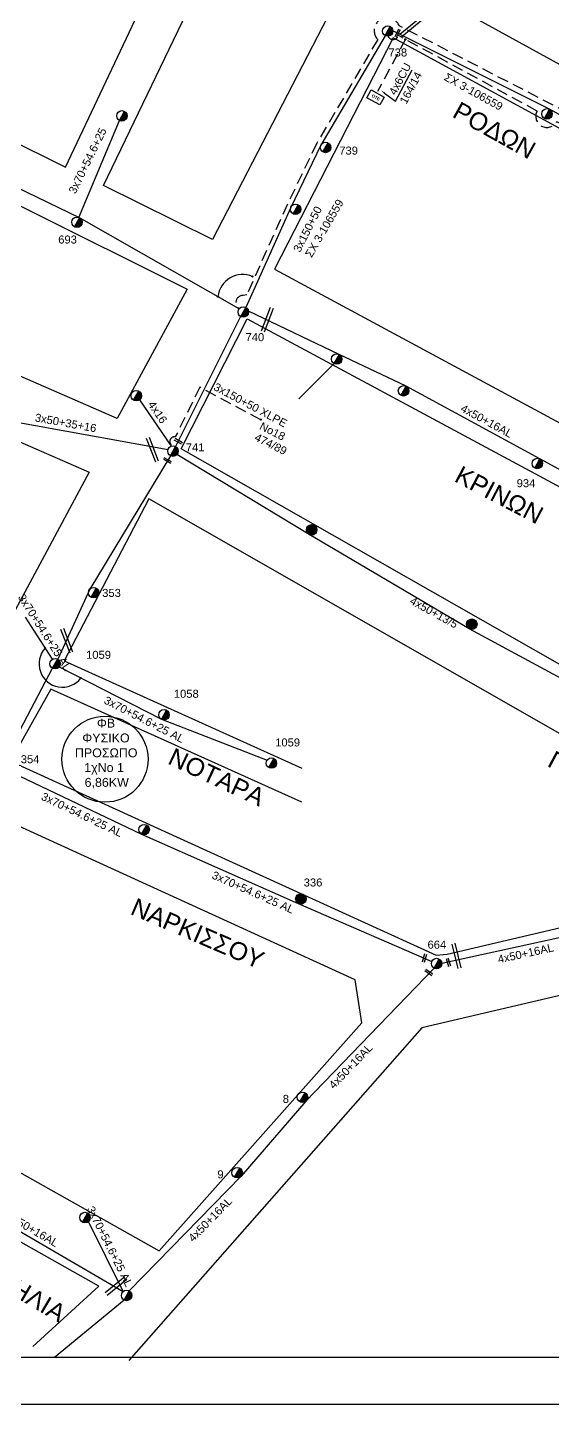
# Model space of a CAD drawing. Header units: millimetres. Extents: x 4998 to 7216, y 1887 to 2914.
# Drawn here: x 5594.9 to 5712.8, y 1889.4 to 2199 of the extents above; entities that cross this region are included whole.
import ezdxf
from ezdxf import colors
from ezdxf.entities.mleader import LeaderData, LeaderLine
from ezdxf.enums import TextEntityAlignment as Align
from ezdxf.math import Vec2, Vec3

# ---------------------------------------------------------------- set-up
doc = ezdxf.new("R2010")
doc.units = ezdxf.units.MM
doc.linetypes.add('DASHED', pattern=[19.05, 12.7, -6.35])
for name, color, linetype, lineweight in [('3x150+50', 7, 'Continuous', 30), ('3x150+50 XLPE', 7, 'SYN_LINE', 30), ('3x50+35+16', 7, 'Continuous', 30), ('3x70+54.6+25 AL', 7, 'SYN_LINE', 30), ('4x16', 7, 'Continuous', 30), ('4X35', 7, 'DASHED', 30), ('4x50+13_5', 7, 'Continuous', 30), ('4x50+16AL', 7, 'Continuous', 30), ('4x6CU', 7, 'Continuous', 30), ('Υπόβαθρο ΔΕΗ', 7, 'Continuous', 30)]:
    doc.layers.add(name, color=color, linetype=linetype, lineweight=lineweight)
for name, color, linetype in [('Pillar OTE', 7, 'Continuous'), ('text οδών', 7, 'Continuous'), ('text_kalodion', 7, 'Continuous'), ('ΑΓΝΩΣΤΟ ΕΝΑΕΡΙΟ ΚΑΛΩΔΙΟ', 7, 'Continuous'), ('Επιγραφές - Σχήματα', 7, 'Continuous'), ('Μηχανική τομή', 7, 'Continuous'), ('Στύλος Ξύλινος', 7, 'Continuous'), ('Στύλος Ξύλινος @ 1', 7, 'Continuous'), ('Στύλος ΦΜ', 7, 'Continuous'), ('Στύλος ΦΜ @ 1', 7, 'Continuous'), ('Συνδέσεις', 7, 'Continuous'), ('Τομή', 7, 'Continuous')]:
    doc.layers.add(name, color=color, linetype=linetype)
doc.styles.add('arial', font='ARIAL.TTF')
doc.styles.get("Standard").update_dxf_attribs({"font": 'ARIAL.TTF'})
doc.linetypes.add('SYN_LINE', pattern='A,0.5,-0.0001,["/\\/\\/\\/",Standard,S=0.1,R=0,X=0,Y=-0.05],-0.25', length=0.7501)

# ---------------------------------------------------------------- blocks, each defined once
blk = doc.blocks.new('ΥΠΑΡΧΩΝ ΤΣΙΜΕΝΤΕΝΙΟΣ ΣΤΥΛΟΣ')
at = {"layer": 'Στύλος ΦΜ'}
blk.add_hatch(color=7, dxfattribs=at).paths.add_polyline_path([(-1.29, -2.28, 0.574793), (2.62, 0, 0.268822), (1.3, 2.27)])
at = {"layer": 'Στύλος ΦΜ', "color": 7}
blk.add_line((-1.29, -2.28), (1.3, 2.27), dxfattribs=at)
blk.add_circle((0, 0), 2.62, dxfattribs=at)
at = {"layer": 'Στύλος ΦΜ', "flags": 4}
for tag, p in [('ΤΥΠΟΣ', (-4.91, 3.03)), ('ΑΡΙΘΜΟΣ', (-4.68, 8.05))]:
    blk.add_attdef(tag, p, '', height=4, dxfattribs=at)
blk = doc.blocks.new('ΥΠΑΡΧΩΝ ΞΥΛΙΝΟΣ ΣΤΥΛΟΣ')
at = {"layer": 'Στύλος Ξύλινος'}
h = blk.add_hatch(color=7, dxfattribs=at)
h.paths.add_polyline_path([(-2.62, 0, 0.270008), (-1.29, -2.28), (1.3, 2.27, 0.576266)])
h.paths.add_polyline_path([(-1.29, -2.28, 0.574793), (2.62, 0, 0.268822), (1.3, 2.27)])
at = {"layer": 'Στύλος Ξύλινος', "color": 7}
blk.add_line((-1.29, -2.28), (1.3, 2.27), dxfattribs=at)
blk.add_circle((0, 0), 2.62, dxfattribs=at)
at = {"layer": 'Στύλος Ξύλινος', "flags": 4}
for tag, p in [('ΑΡΙΘΜΟΣ', (-4.91, 8.6)), ('ΤΥΠΟΣ', (-4.85, 3.39))]:
    blk.add_attdef(tag, p, '', height=4, dxfattribs=at)
blk = doc.blocks.new('ΤΟΜΗ')
at = {"layer": 'Τομή', "ltscale": 40}
for p, q in [((-5.7, 0), (17.1, 0)), ((-5.7, -2.8), (17.1, -2.8))]:
    blk.add_line(p, q, dxfattribs=at)
blk = doc.blocks.new('_ΣΥΝΔΕΣΗ')
at = {"layer": 'Συνδέσεις', "linetype": 'SYN_LINE', "ltscale": 40}
blk.add_hatch(color=256, dxfattribs=at).paths.add_polyline_path([(0.5, 0, 1), (-0.5, 0, 1)])
at = {"layer": 'Συνδέσεις'}
blk.add_circle((0, 0), 0.5, dxfattribs=at)
blk = doc.blocks.new('ΜΗΧΑΝΙΚΗ ΤΟΜΗ')
at = {"layer": 'Μηχανική τομή', "ltscale": 40}
for p, q in [((-1.9, 0.8), (5.7, 0.8)), ((-1.9, -0.8), (5.7, -0.8))]:
    blk.add_line(p, q, dxfattribs=at)
blk = doc.blocks.new('PILLAR ΟΤΕ')
at = {"layer": 'Pillar OTE', "ltscale": 40}
blk.add_lwpolyline([(-3.31, 2.02), (3.39, 2.02), (3.39, -1.99), (-3.31, -1.99)], close=True, dxfattribs=at)
at = {"layer": 'Pillar OTE', "insert": (-1.81, 0.71), "char_height": 1.3575, "width": 109.961, "attachment_point": 1}
blk.add_mtext('{\\fArial|b1|i0|c161|p34;OTE}', dxfattribs=at)

msp = doc.modelspace()

# ---------------------------------------------------------------- linework, layer by layer
at = {"lineweight": -3}
msp.add_lwpolyline([(5037.13, 2894.56), (6989.09, 2894.56), (6989.09, 1899.95), (5037.13, 1899.95)], close=True, dxfattribs=at)
at = {"lineweight": -3, "ltscale": 0.2}
msp.add_circle((5612.27, 2034.46), 9.67, dxfattribs=at)
at = {"layer": '3x150+50', "color": 1, "linetype": 'DASHED', "lineweight": -3, "ltscale": 0.2}
for points in [[(5786.05, 2133.74), (5790.01, 2141.02), (5748.98, 2163.85), (5746.81, 2164.03), (5678.35, 2199.39, 1.197991), (5673.53, 2196.28, 1.197991)], [(5673.53, 2196.28), (5659.86, 2172.97), (5653.27, 2159.27), (5644.1, 2138.87), (5643.34, 2138.75, 0.748811), (5642.41, 2135.75)]]:
    msp.add_lwpolyline(points, format="xyb", dxfattribs=at)
at = {"layer": '3x150+50', "color": 85, "linetype": 'DASHED', "lineweight": -3, "ltscale": 0.2}
msp.add_lwpolyline([(5784.96, 2134.33), (5788.46, 2140.74), (5748.96, 2162.72), (5745.07, 2160.74), (5713.74, 2177.81, -0.989193), (5709.33, 2180.21), (5678.18, 2197.18, -0.67934), (5675.86, 2197)], format="xyb", dxfattribs=at)
at = {"layer": '3x150+50 XLPE', "color": 85, "linetype": 'DASHED', "lineweight": -3, "ltscale": 0.2}
msp.add_lwpolyline([(5647.27, 2110.8), (5633.61, 2118.12), (5628.06, 2106.92, 1.029487), (5627.72, 2104.89, 11.846694)], format="xyb", dxfattribs=at)
at = {"layer": '3x50+35+16', "color": 62, "lineweight": -3, "ltscale": 0.2}
msp.add_lwpolyline([(5526.21, 2135.06), (5536.14, 2134.37), (5558.04, 2124.21), (5571.65, 2118.24), (5587.88, 2111.1), (5626.44, 2104.08)], dxfattribs=at)
at = {"layer": '3x70+54.6+25 AL', "color": 27, "linetype": 'SYN_LINE', "lineweight": -3, "ltscale": 20}
msp.add_lwpolyline([(5767.9, 2149.72), (5748.45, 2160.58), (5712.14, 2180.59), (5676.96, 2198.25)], dxfattribs=at)
at = {"layer": '3x70+54.6+25 AL', "color": 1, "linetype": 'SYN_LINE', "lineweight": -3, "ltscale": 20}
msp.add_lwpolyline([(5606.43, 2156.29), (5615.5, 2178.09)], dxfattribs=at)
at = {"layer": '3x70+54.6+25 AL', "color": 85, "linetype": 'SYN_LINE', "lineweight": -3, "ltscale": 15}
msp.add_lwpolyline([(5600.46, 2056.94), (5594.39, 2066.43)], dxfattribs=at)
at = {"layer": '3x70+54.6+25 AL', "color": 85, "linetype": 'SYN_LINE', "lineweight": -3, "ltscale": 20}
msp.add_lwpolyline([(5602, 2055.2), (5624.95, 2043.43), (5648.68, 2034.26)], dxfattribs=at)
at = {"layer": '3x70+54.6+25 AL', "color": 173, "linetype": 'SYN_LINE', "lineweight": -3, "ltscale": 20}
msp.add_lwpolyline([(5589.84, 2032.22), (5620.48, 2017.61), (5655.7, 2002.01), (5685.66, 1988.94)], dxfattribs=at)
at = {"layer": '3x70+54.6+25 AL', "color": 6, "linetype": 'SYN_LINE', "lineweight": -3, "ltscale": 20}
msp.add_lwpolyline([(5616.39, 1914.8), (5608.56, 1930.52)], dxfattribs=at)
at = {"layer": '4x16', "color": 85, "linetype": 'SYN_LINE', "lineweight": -3, "ltscale": 15}
msp.add_lwpolyline([(5620.01, 2115.28), (5627.12, 2104.82)], dxfattribs=at)
at = {"layer": '4X35', "color": 27, "linetype": 'SYN_LINE', "lineweight": -3, "ltscale": 10}
msp.add_lwpolyline([(5655.82, 2115.48), (5663.74, 2123.42)], dxfattribs=at)
at = {"layer": '4x50+13_5', "color": 30, "lineweight": -3, "ltscale": 0.2}
for points in [[(5626.98, 2102.7), (5608.85, 2072.69), (5601.65, 2056.95)], [(5803.13, 2002.88), (5789.01, 2010.45), (5763, 2024.64), (5730.01, 2044.33), (5694.08, 2063.8), (5658.11, 2085), (5628.45, 2102.96)]]:
    msp.add_lwpolyline(points, dxfattribs=at)
at = {"layer": '4x50+13_5', "color": 85, "lineweight": -3, "ltscale": 0.2}
msp.add_lwpolyline([(5589.28, 2033.5), (5600.49, 2054.9)], dxfattribs=at)
at = {"layer": '4x50+16AL', "color": 1, "lineweight": -3, "ltscale": 0.2}
msp.add_lwpolyline([(5642.41, 2135.75), (5606.58, 2156.21), (5578.3, 2169.82), (5549.01, 2183.37)], dxfattribs=at)
at = {"layer": '4x50+16AL', "color": 27, "lineweight": -3, "ltscale": 0.2}
msp.add_lwpolyline([(5790.73, 2057.93), (5775.18, 2066.98), (5744.13, 2083.3), (5709.96, 2101.97), (5679.92, 2118.31), (5664.91, 2125.46), (5644.5, 2135.18)], dxfattribs=at)
at = {"layer": '4x50+16AL', "color": 85, "lineweight": -3, "ltscale": 0.2}
msp.add_lwpolyline([(5735.89, 1999.05), (5687.94, 1988.5)], dxfattribs=at)
at = {"layer": '4x50+16AL', "color": 173, "lineweight": -3, "ltscale": 0.2}
msp.add_lwpolyline([(5686.18, 1987.49), (5657.41, 1957.57), (5642.84, 1940.72), (5617.71, 1914.9)], dxfattribs=at)
at = {"layer": '4x50+16AL', "color": 6, "lineweight": -3, "ltscale": 0.2}
msp.add_lwpolyline([(5547.73, 1953.68), (5583.97, 1933.63), (5616.39, 1914.8)], dxfattribs=at)
at = {"layer": '4x50+16AL', "color": 173, "linetype": 'SYN_LINE', "lineweight": -3, "ltscale": 20}
msp.add_lwpolyline([(5616.55, 1912.86), (5600.9, 1899.95)], dxfattribs=at)
at = {"layer": '4x6CU', "color": 133, "linetype": 'DASHED', "lineweight": -3, "ltscale": 0.2}
msp.add_lwpolyline([(5679.75, 2196.33), (5673.52, 2184.58)], dxfattribs=at)
at = {"layer": 'ΑΓΝΩΣΤΟ ΕΝΑΕΡΙΟ ΚΑΛΩΔΙΟ', "color": 85, "lineweight": -3, "ltscale": 0.2}
for points in [[(5675.2, 2197.15), (5660.77, 2172.56), (5653.94, 2158.36), (5643.92, 2136.04)], [(5642.75, 2134), (5628.15, 2104.75)]]:
    msp.add_lwpolyline(points, dxfattribs=at)
at = {"layer": 'Επιγραφές - Σχήματα', "lineweight": -3}
msp.add_lwpolyline([(4997.89, 2908.51), (7215.51, 2908.51), (7216.21, 1889.37), (4997.89, 1889.37)], close=True, dxfattribs=at)
at = {"layer": 'Υπόβαθρο ΔΕΗ', "color": 7, "lineweight": -3}
for points in [[(5701.39, 2244.84), (5682.37, 2208.34), (5887.91, 2095.36), (5901.89, 2131.21)], [(5628.82, 2221.42), (5589.22, 2242.24), (5562.55, 2187.86), (5603.39, 2167.58)], [(5637.55, 2216.75), (5663.35, 2203.45), (5636.45, 2151.31), (5611.95, 2163.48)], [(5650.35, 2144.61), (5858.3, 2032.46), (5882.7, 2084.63), (5676.99, 2196.7)], [(5557.15, 2176.91), (5630.71, 2140.16), (5615.02, 2111.08), (5540.65, 2143.49)], [(5644.24, 2133.49), (5852.81, 2021.21), (5851.08, 2017.61), (5825.56, 2003.84), (5810.24, 2001.14), (5629.42, 2104.26)], [(5534.89, 2131.33), (5608.69, 2099.02), (5576.99, 2039.83), (5503.02, 2067.34)], [(5668.47, 1984.82), (5585.02, 2022.98), (5553.22, 1964.05), (5624.48, 1923.89), (5669.98, 1975.22)]]:
    msp.add_lwpolyline(points, close=True, dxfattribs=at)
for points in [[(5656.5, 2024.81), (5600.08, 2050.19), (5591.02, 2034.01), (5686.66, 1990.37), (5689.17, 1990.63), (5735.37, 2001.47), (5747.55, 2021.24), (5622.13, 2093.03), (5603.08, 2056.59), (5656.5, 2032.44)], [(5801.21, 1902.04), (5775.02, 1979.1), (5766.75, 1980.11), (5763.38, 1992.76), (5683.47, 1974.08), (5617.65, 1899.26)], [(5596.04, 1902.42), (5610.87, 1915.99), (5539.15, 1956.42), (5512.16, 1902.88)]]:
    msp.add_lwpolyline(points, dxfattribs=at)
at = {"layer": 'Υπόβαθρο ΔΕΗ', "lineweight": -3}
for centre, radius, start, end in [((5643.19, 2137.89), 5.56, 66.5556, 174.0678), ((5602.71, 2055.9), 5.24, 137.3941, 322.4258)]:
    msp.add_arc(centre, radius, start, end, dxfattribs=at)

# ---------------------------------------------------------------- block references
at = {"layer": 'Pillar OTE', "xscale": 0.4999999999999999, "yscale": 0.4999999999999999, "zscale": 0.4999999999999999, "rotation": 330.8231759037993}
msp.add_blockref('PILLAR ΟΤΕ', (5673.03, 2183.27), dxfattribs=at)
at = {"layer": 'Μηχανική τομή', "lineweight": -3}
for p, xscale, yscale, zscale, rotation in [((5677.81, 2197.33), 0.2499999999999677, 0.2499999999999677, 0.2499999999999677, 63.80591713590032), ((5629.15, 2105.68), 0.2499999999999677, 0.2499999999999677, 0.2499999999999677, 149.7466647832102), ((5626.72, 2101.36), 0.2499999999999677, 0.2499999999999677, 0.2499999999999677, 149.7466647832102), ((5683.95, 1989.32), 0.2499999999999677, 0.2499999999999677, 0.2499999999999677, 74.02456761277536), ((5689.59, 1988.3), 0.2499999999999678, 0.2499999999999678, 0.2499999999999678, 107.5492918014873), ((5685.4, 1986.21), 0.2499999999999677, 0.2499999999999677, 0.2499999999999677, 144.3986706529638)]:
    msp.add_blockref('ΜΗΧΑΝΙΚΗ ΤΟΜΗ', p, dxfattribs=dict(at, xscale=xscale, yscale=yscale, zscale=zscale, rotation=rotation))
at = {"layer": 'Στύλος Ξύλινος @ 1', "lineweight": -3, "ltscale": 40, "xscale": 0.4499999999996234, "yscale": 0.4499999999996234, "zscale": 0.4499999999996234}
for p in [(5658.69, 2086.02), (5694.66, 2064.82)]:
    msp.add_blockref('ΥΠΑΡΧΩΝ ΞΥΛΙΝΟΣ ΣΤΥΛΟΣ', p, dxfattribs=at)
at = {"layer": 'Στύλος Ξύλινος @ 1', "lineweight": -3, "ltscale": 40}
ref = msp.add_blockref('ΥΠΑΡΧΩΝ ΞΥΛΙΝΟΣ ΣΤΥΛΟΣ', (5656.28, 2003.04), dxfattribs=dict(at, xscale=0.4499999999996234, yscale=0.4499999999996234, zscale=0.4499999999996234))
ref.add_attrib('ΤΥΠΟΣ', '336', (5656.91, 2005.84), dxfattribs={"layer": 'Στύλος Ξύλινος', "height": 1.8, "flags": 4})
at = {"layer": 'Στύλος ΦΜ @ 1', "lineweight": -3, "ltscale": 40}
ref = msp.add_blockref('ΥΠΑΡΧΩΝ ΤΣΙΜΕΝΤΕΝΙΟΣ ΣΤΥΛΟΣ', (5675.78, 2198.18), dxfattribs=dict(at, xscale=0.4500000000001488, yscale=0.4500000000001488, zscale=0.4500000000001488))
ref.add_attrib('ΤΥΠΟΣ', '738', (5675.95, 2192.47), dxfattribs={"layer": 'Στύλος ΦΜ', "height": 1.8, "rotation": 360, "flags": 4})
for p, xscale, yscale, zscale in [((5616.08, 2179.12), 0.4499999999998842, 0.4499999999998842, 0.4499999999998842), ((5711.55, 2179.57), 0.4500000000000877, 0.4500000000000877, 0.4500000000000877), ((5655.09, 2158.11), 0.4500000000001488, 0.4500000000001488, 0.4500000000001488), ((5664.33, 2124.44), 0.450000000000137, 0.450000000000137, 0.450000000000137), ((5679.34, 2117.29), 0.450000000000137, 0.450000000000137, 0.450000000000137), ((5619.29, 2116.21), 0.4499999999999518, 0.4499999999999518, 0.4499999999999518), ((5621.06, 2018.63), 0.4500000000000908, 0.4500000000000908, 0.4500000000000908), ((5607.78, 1931.4), 0.4499999999998252, 0.4499999999998252, 0.4499999999998252), ((5617.13, 1913.88), 0.4499999999998252, 0.4499999999998252, 0.4499999999998252)]:
    msp.add_blockref('ΥΠΑΡΧΩΝ ΤΣΙΜΕΝΤΕΝΙΟΣ ΣΤΥΛΟΣ', p, dxfattribs=dict(at, xscale=xscale, yscale=yscale, zscale=zscale))
ref = msp.add_blockref('ΥΠΑΡΧΩΝ ΤΣΙΜΕΝΤΕΝΙΟΣ ΣΤΥΛΟΣ', (5661.82, 2172.02), dxfattribs=dict(at, xscale=0.4500000000001488, yscale=0.4500000000001488, zscale=0.4500000000001488))
ref.add_attrib('ΤΥΠΟΣ', '739', (5664.9, 2170.41), dxfattribs={"layer": 'Στύλος ΦΜ', "height": 1.8, "rotation": 360, "flags": 4})
ref = msp.add_blockref('ΥΠΑΡΧΩΝ ΤΣΙΜΕΝΤΕΝΙΟΣ ΣΤΥΛΟΣ', (5605.99, 2155.19), dxfattribs=dict(at, xscale=0.4500000000001698, yscale=0.4500000000001698, zscale=0.4500000000001698))
ref.add_attrib('ΤΥΠΟΣ', '693', (5601.77, 2150.41), dxfattribs={"layer": 'Στύλος ΦΜ', "height": 1.8, "rotation": 360, "flags": 4})
ref = msp.add_blockref('ΥΠΑΡΧΩΝ ΤΣΙΜΕΝΤΕΝΙΟΣ ΣΤΥΛΟΣ', (5643.34, 2135.02), dxfattribs=dict(at, xscale=0.4500000000001699, yscale=0.4500000000001699, zscale=0.4500000000001699))
ref.add_attrib('ΤΥΠΟΣ', '740', (5643.84, 2128.46), dxfattribs={"layer": 'Στύλος ΦΜ', "height": 1.8, "rotation": 360, "flags": 4})
ref = msp.add_blockref('ΥΠΑΡΧΩΝ ΤΣΙΜΕΝΤΕΝΙΟΣ ΣΤΥΛΟΣ', (5627.56, 2103.73), dxfattribs=dict(at, xscale=0.4499999999999518, yscale=0.4499999999999518, zscale=0.4499999999999518))
ref.add_attrib('ΑΡΙΘΜΟΣ', '741', (5630.43, 2103.69), dxfattribs={"layer": 'Στύλος ΦΜ', "height": 1.8, "flags": 4})
ref = msp.add_blockref('ΥΠΑΡΧΩΝ ΤΣΙΜΕΝΤΕΝΙΟΣ ΣΤΥΛΟΣ', (5709.38, 2100.95), dxfattribs=dict(at, xscale=0.450000000000137, yscale=0.450000000000137, zscale=0.450000000000137))
ref.add_attrib('ΤΥΠΟΣ', '934', (5704.74, 2095.62), dxfattribs={"layer": 'Στύλος ΦΜ', "height": 1.8, "rotation": 360, "flags": 4})
ref = msp.add_blockref('ΥΠΑΡΧΩΝ ΤΣΙΜΕΝΤΕΝΙΟΣ ΣΤΥΛΟΣ', (5609.72, 2071.9), dxfattribs=dict(at, xscale=0.4500000000000908, yscale=0.4500000000000908, zscale=0.4500000000000908))
ref.add_attrib('ΤΥΠΟΣ', '353', (5611.65, 2070.95), dxfattribs={"layer": 'Στύλος ΦΜ', "height": 1.8, "flags": 4})
ref = msp.add_blockref('ΥΠΑΡΧΩΝ ΤΣΙΜΕΝΤΕΝΙΟΣ ΣΤΥΛΟΣ', (5601.07, 2055.93), dxfattribs=dict(at, xscale=0.4500000000000908, yscale=0.4500000000000908, zscale=0.4500000000000908))
ref.add_attrib('ΤΥΠΟΣ', '1059', (5608.03, 2057.03), dxfattribs={"layer": 'Στύλος ΦΜ', "height": 1.8, "flags": 4})
ref = msp.add_blockref('ΥΠΑΡΧΩΝ ΤΣΙΜΕΝΤΕΝΙΟΣ ΣΤΥΛΟΣ', (5625.54, 2044.45), dxfattribs=dict(at, xscale=0.4500000000000908, yscale=0.4500000000000908, zscale=0.4500000000000908))
ref.add_attrib('ΤΥΠΟΣ', '1058', (5627.74, 2048.27), dxfattribs={"layer": 'Στύλος ΦΜ', "height": 1.8, "flags": 4})
ref = msp.add_blockref('ΥΠΑΡΧΩΝ ΤΣΙΜΕΝΤΕΝΙΟΣ ΣΤΥΛΟΣ', (5649.65, 2033.59), dxfattribs=dict(at, xscale=0.4500000000000908, yscale=0.4500000000000908, zscale=0.4500000000000908))
ref.add_attrib('ΤΥΠΟΣ', '1059', (5650.5, 2037.33), dxfattribs={"layer": 'Στύλος ΦΜ', "height": 1.8, "flags": 4})
ref = msp.add_blockref('ΥΠΑΡΧΩΝ ΤΣΙΜΕΝΤΕΝΙΟΣ ΣΤΥΛΟΣ', (5588.7, 2032.48), dxfattribs=dict(at, xscale=0.4500000000000908, yscale=0.4500000000000908, zscale=0.4500000000000908))
ref.add_attrib('ΤΥΠΟΣ', '354', (5593.36, 2033.56), dxfattribs={"layer": 'Στύλος ΦΜ', "height": 1.8, "flags": 4})
ref = msp.add_blockref('ΥΠΑΡΧΩΝ ΤΣΙΜΕΝΤΕΝΙΟΣ ΣΤΥΛΟΣ', (5686.76, 1988.52), dxfattribs=dict(at, xscale=0.4500000000001327, yscale=0.4500000000001327, zscale=0.4500000000001327))
ref.add_attrib('ΤΥΠΟΣ', '664', (5684.72, 1991.86), dxfattribs={"layer": 'Στύλος ΦΜ', "height": 1.8, "rotation": 360, "flags": 4})
ref = msp.add_blockref('ΥΠΑΡΧΩΝ ΤΣΙΜΕΝΤΕΝΙΟΣ ΣΤΥΛΟΣ', (5656.63, 1958.45), dxfattribs=dict(at, xscale=0.4499999999997549, yscale=0.4499999999997549, zscale=0.4499999999997549))
ref.add_attrib('ΤΥΠΟΣ', '8', (5652.21, 1957.18), dxfattribs={"layer": 'Στύλος ΦΜ', "height": 1.8, "flags": 4})
ref = msp.add_blockref('ΥΠΑΡΧΩΝ ΤΣΙΜΕΝΤΕΝΙΟΣ ΣΤΥΛΟΣ', (5641.95, 1941.49), dxfattribs=dict(at, xscale=0.4499999999997549, yscale=0.4499999999997549, zscale=0.4499999999997549))
ref.add_attrib('ΤΥΠΟΣ', '9', (5637.53, 1940.22), dxfattribs={"layer": 'Στύλος ΦΜ', "height": 1.8, "flags": 4})
at = {"layer": 'Συνδέσεις', "lineweight": -3, "xscale": 0.25, "yscale": 0.25, "zscale": 0.25}
for p in [(5679.75, 2196.33), (5645.4, 2143), (5637.66, 2138.47), (5647.28, 2110.81), (5598.86, 2059.45), (5606.87, 2052.71)]:
    msp.add_blockref('_ΣΥΝΔΕΣΗ', p, dxfattribs=at)
at = {"layer": 'Τομή', "lineweight": -3}
for p, xscale, yscale, zscale, rotation in [((5679.58, 2198.39), 0.2499999999999995, 0.2499999999999995, 0.2499999999999995, 39.38108142913769), ((5647.95, 2132.11), 0.2499999999999994, 0.2499999999999994, 0.2499999999999994, 69.65286876878682), ((5623.15, 2102.55), 0.2499999999999995, 0.2499999999999995, 0.2499999999999995, 111.0252193659888), ((5603.92, 2059.6), 0.2499999999999994, 0.2499999999999994, 0.2499999999999994, 111.0252193659888), ((5691.25, 1988.75), 0.2499999999999995, 0.2499999999999995, 0.2499999999999995, 103.661182241477), ((5613.4, 1915.41), 0.2499999999999995, 0.2499999999999995, 0.2499999999999995, 39.16802573393648)]:
    msp.add_blockref('ΤΟΜΗ', p, dxfattribs=dict(at, xscale=xscale, yscale=yscale, zscale=zscale, rotation=rotation))

# ---------------------------------------------------------------- texts
at = {"layer": 'text οδών', "lineweight": -3}
msp.add_text('ΓΙΑΣΕΜΙΩΝ', height=4, rotation=331.8491, dxfattribs=at).set_placement((5725.54, 2027.71), align=Align.MIDDLE_CENTER)
at = {"layer": 'text οδών', "lineweight": -3, "ltscale": 40, "char_height": 2, "attachment_point": 1}
for s, insert, width, rotation in [('{\\H2x;POΔΩΝ\\P} ', (5691.99, 2182.5), 13.6816, 330.805), ('{\\H2x;KPINΩΝ\\fMS Shell Dlg|b0|i0|c0|p0;\\H0.35416x;\\P} ', (5692.35, 2100.6), 13.6816, 332.3265), ('{\\H2x;ΝΟΤΑΡΑ}', (5627.82, 2037.16), 54.2348, 334.8342), ('{\\H2x;NAPKIΣΣOY\\P} ', (5619.31, 2003.39), 13.6816, 336.6879), ('{\\H2x;ΠPOΦ. HΛIA}', (5575.77, 1927.81), 54.2348, 329.3991)]:
    msp.add_mtext(s, dxfattribs=dict(at, insert=insert, width=width, rotation=rotation))
at = {"layer": 'text_kalodion', "linetype": 'Continuous', "lineweight": -3, "ltscale": 0.2}
for s, rotation, p in [('4x6CU', 62.043, (5678.54, 2187.43)), ('3x70+54.6+25', 63.8686, (5608.36, 2169.03)), ('3x150+50', 63.1021, (5657.78, 2153.64)), ('3x150+50 XLPE', 331.8357, (5644.95, 2114.09)), ('3x50+35+16', 349.6786, (5603.46, 2110.09)), ('4x16', 304.1669, (5624.09, 2112.49)), ('4x50+16AL', 331.4495, (5698.01, 2110.52)), ('3x70+54.6+25 AL', 302.5893, (5598.73, 2062.99)), ('4x50+13/5', 331.1043, (5686.17, 2067.45)), ('3x70+54.6+25 AL', 332.8448, (5621.08, 2043.39)), ('3x70+54.6+25 AL', 334.5001, (5607.11, 2021.99)), ('3x70+54.6+25 AL', 336.1206, (5645.54, 2004.54)), ('4x50+16AL', 12.4077, (5706.77, 1990.8)), ('4x50+16AL', 46.1248, (5667.46, 1965.43)), ('4x50+16AL', 45.7788, (5635.9, 1931)), ('4x50+16AL', 329.8581, (5596.08, 1928.68)), ('3x70+54.6+25 AL', 296.4899, (5613.37, 1924.9))]:
    msp.add_text(s, height=1.8, rotation=rotation, dxfattribs=at).set_placement(p, align=Align.MIDDLE_CENTER)
at = {"layer": 'text_kalodion', "linetype": 'Continuous', "lineweight": -3, "ltscale": 0.2, "insert": (5678.36, 2182.45), "char_height": 1.8, "width": 17.105, "attachment_point": 1, "rotation": 62.043}
msp.add_mtext('164/14', dxfattribs=at)
at = {"layer": 'Υπόβαθρο ΔΕΗ', "lineweight": -3, "char_height": 1.8, "attachment_point": 1, "style": 'arial'}
for s, insert, width, rotation in [('ΣΧ 3-106559', (5689.13, 2188.86), 17.105, 331), ('ΣΧ 3-106559', (5657.11, 2147.99), 17.105, 59.9129), ('No18', (5647.61, 2110.34), 9.1232, 333.3522), ('474/89', (5646.49, 2107.85), 9.1232, 333.3522)]:
    msp.add_mtext(s, dxfattribs=dict(at, insert=insert, width=width, rotation=rotation))
at = {"layer": 'Υπόβαθρο ΔΕΗ', "lineweight": -3, "char_height": 2, "width": 17.2548, "attachment_point": 1}
for s, insert in [('{\\W8.64836; }ΦΒ \\P{\\W4.42067; }ΦΥΣΙΚΟ \\P{\\W2.28183; }ΠΡΟΣΩΠΟ', (5603.75, 2043.57)), ('{\\W5.64925; }1χΝο 1\\P{\\W5.75643; }6,86KW', (5603.23, 2033.59))]:
    msp.add_mtext(s, dxfattribs=dict(at, insert=insert))

# ---------------------------------------------------------------- leaders
at = {"layer": 'Υπόβαθρο ΔΕΗ', "color": 7, "lineweight": -3}
ml = msp.add_multileader_mtext('Standard', dxfattribs=at)
ml.set_content('', color=7)
ml.set_leader_properties()
ml.build(insert=Vec2(0, 0))
ml.multileader.update_dxf_attribs({"arrow_head_size": 1})
ctx = ml.context
ctx.base_point, ctx.arrow_head_size, ctx.plane_origin, ctx.plane_x_axis, ctx.plane_y_axis = Vec3(5681.3, 2189.47), 1, Vec3(5674.26, 2184.84), Vec3(0.469472, 0.882948), Vec3(-0.882948, 0.469472)
notes = []
notes.append((ctx, [(0, (1, 1, 0), (5677.55, 2182.4), (0.469472, 0.882948), 8, [(0, [(5674.26, 2184.84)], 0, [])])]))
ctx.mtext.insert, ctx.mtext.text_direction, ctx.mtext.rotation, ctx.mtext.flow_direction = Vec3(5680.47, 2192.17), Vec3(0.469472, 0.882948), 1.082104, 5
for ctx, leaders in notes:
    for number, flags, end, landing, length, lines in leaders:
        leader = LeaderData()
        leader.index, (leader.has_last_leader_line, leader.has_dogleg_vector, leader.attachment_direction) = number, flags
        leader.last_leader_point, leader.dogleg_vector, leader.dogleg_length = Vec3(end), Vec3(landing), length
        for number, points, colour, breaks in lines:
            line = LeaderLine()
            line.index, line.vertices, line.color, line.breaks = number, Vec3.list(points), colors.encode_raw_color(colour), breaks
            leader.lines.append(line)
        ctx.leaders.append(leader)

doc.saveas('drawing.dxf')
